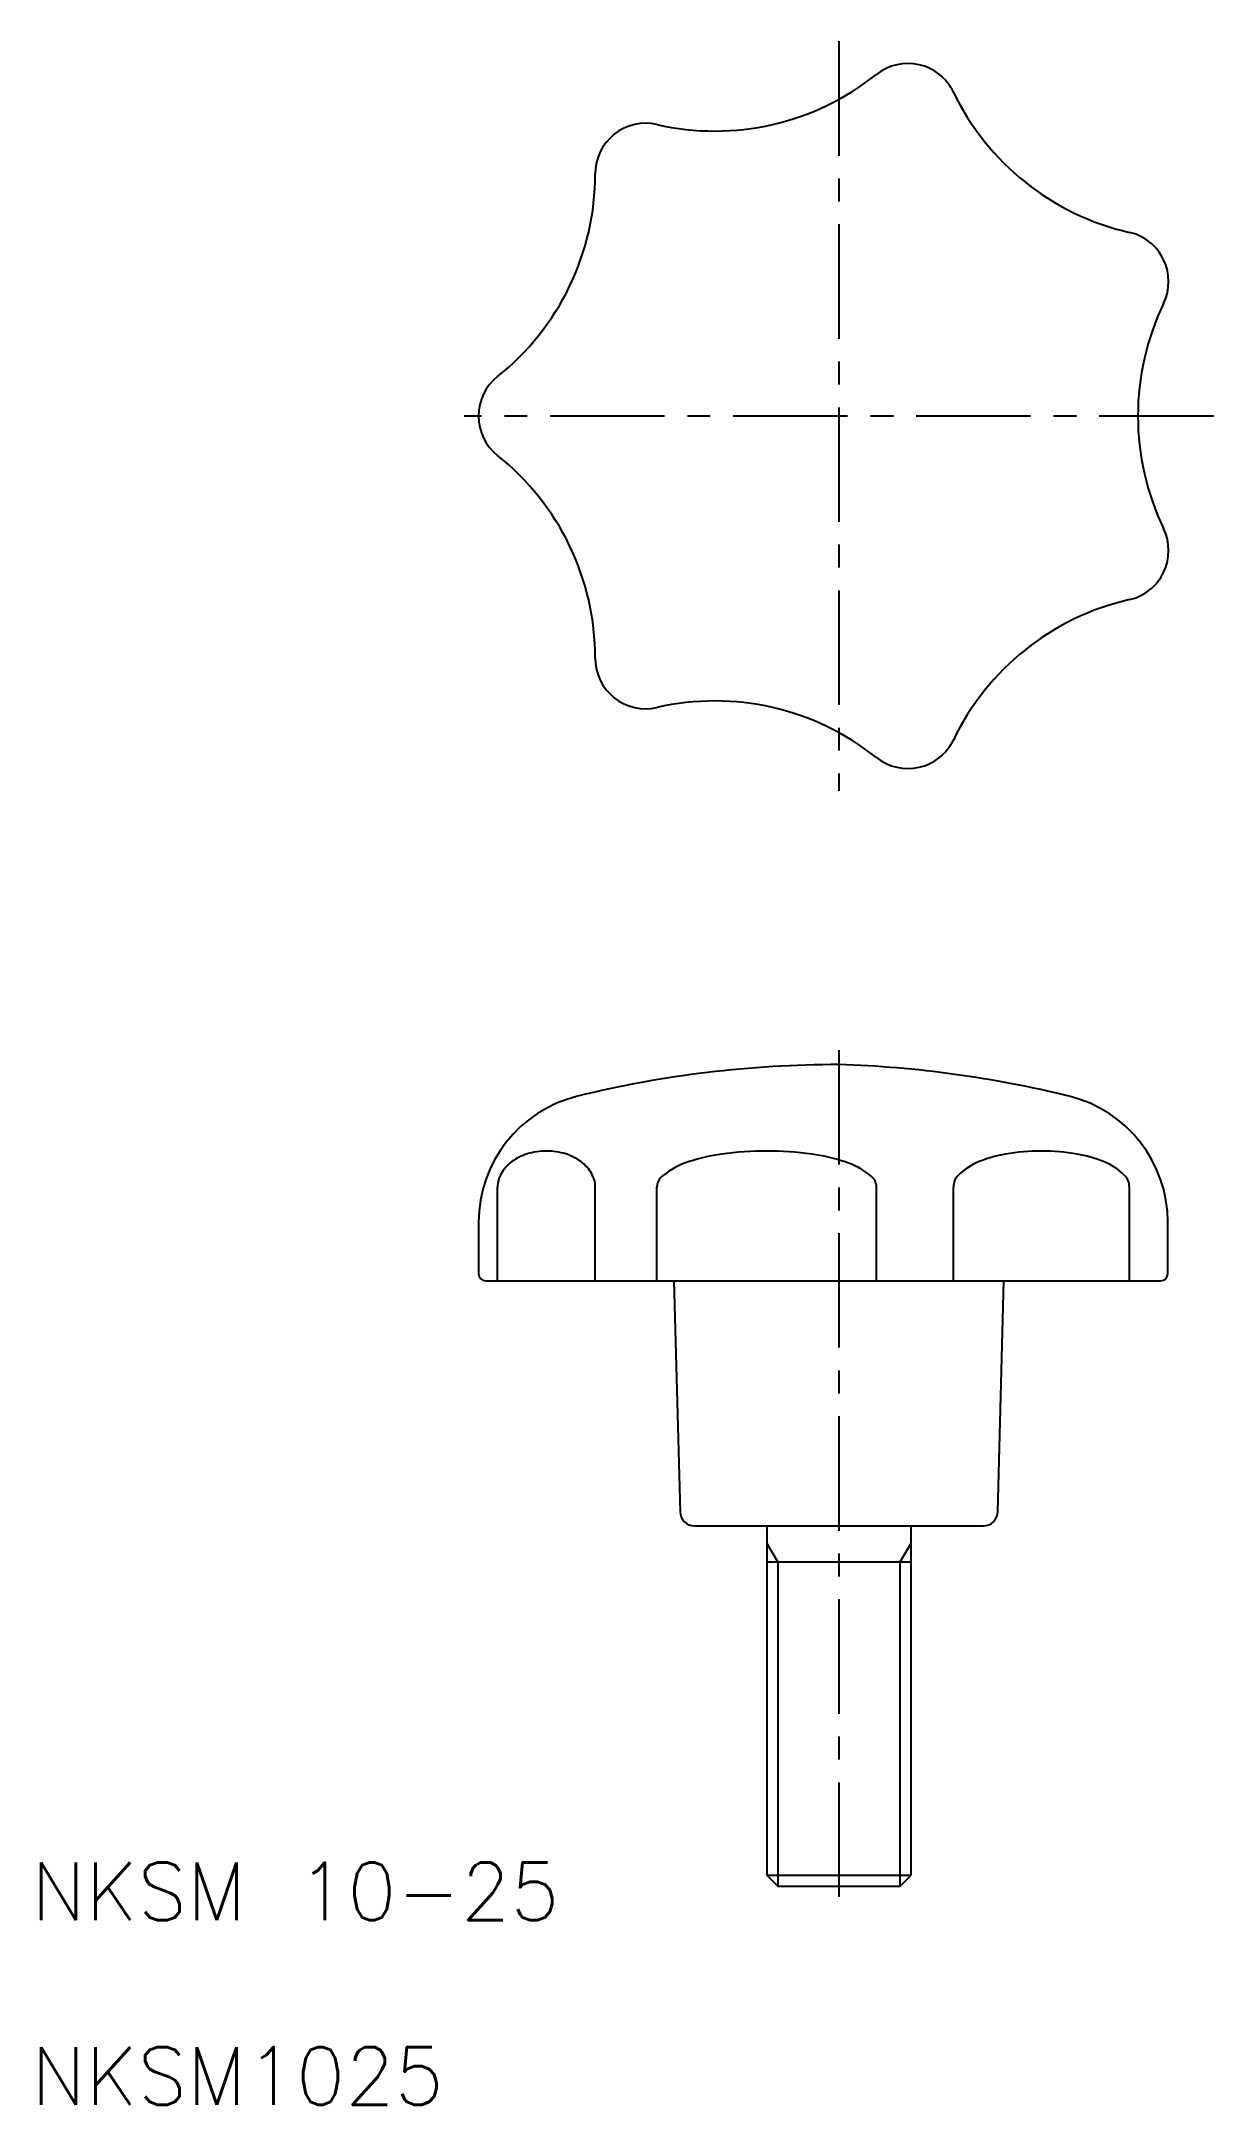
# Model space of a CAD drawing. Extents: x 58 to 139, y 92 to 235.
import ezdxf
from ezdxf.enums import TextEntityAlignment as Align

# ---------------------------------------------------------------- set-up
doc = ezdxf.new("R2010")
doc.units = 0
doc.header["$LTSCALE"] = 0.25
doc.linetypes.add('CENTER', pattern=[50.8, 31.75, -6.35, 6.35, -6.35])
doc.layers.get('0').update_dxf_attribs({"linetype": 'CONTINUOUS'})
doc.layers.add('CENTER', color=1, linetype='CENTER')
doc.styles.get("Standard").update_dxf_attribs({"font": 'txt.shx'})

msp = doc.modelspace()

# ---------------------------------------------------------------- linework, layer by layer
at = {"color": 7, "linetype": 'CONTINUOUS'}
for p, q in [((89.194514, 148.988659), (89.194514, 155.488659)), ((95.971698, 148.988659), (95.971698, 155.488659)), ((100.250521, 148.988659), (100.250521, 155.488659)), ((115.478714, 148.988659), (115.478714, 155.488659)), ((120.814319, 148.988659), (120.814319, 155.488659)), ((133.026382, 148.988659), (133.026382, 155.488659)), ((87.876728, 153.050168), (87.876728, 149.488659)), ((135.694642, 149.488659), (135.694642, 153.054316)), ((88.376728, 148.988659), (135.194642, 148.988659)), ((101.431568, 148.988659), (101.851228, 132.962482)), ((123.902229, 132.962482), (124.321889, 148.988659)), ((101.536483, 144.982115), (101.536483, 144.982215)), ((101.641398, 140.975571), (101.641498, 140.975571)), ((102.850885, 131.988659), (122.902571, 131.988659)), ((107.876728, 131.988659), (107.876728, 107.738659)), ((117.876728, 107.738659), (117.876728, 131.988659)), ((108.626728, 129.488659), (107.876728, 130.787697)), ((117.126728, 129.488659), (117.876728, 130.787697)), ((107.876728, 129.488659), (117.876728, 129.488659)), ((107.876728, 107.738659), (117.876728, 107.738659)), ((107.876728, 107.738659), (108.626728, 106.988659)), ((117.126728, 106.988659), (117.876728, 107.738659)), ((108.626728, 106.988659), (117.126728, 106.988659))]:
    msp.add_line(p, q, dxfattribs=at)
at = {"color": 3, "linetype": 'CONTINUOUS'}
for p, q in [((108.626728, 129.488659), (108.626728, 106.988659)), ((117.126728, 106.988659), (117.126728, 129.488659))]:
    msp.add_line(p, q, dxfattribs=at)
at = {"color": 7, "linetype": 'CONTINUOUS'}
for centre, radius, start, end in [((117.660928, 229.9479), 3.5, 25.714286, 128.571429), ((104.255898, 246.757277), 18, 257.142857, 308.571429), ((137.031759, 239.2764), 18, 205.714286, 257.142857), ((99.471698, 225.796327), 3.5, 77.142857, 180), ((77.971698, 225.796327), 18, 308.571429, 0), ((132.247559, 218.31545), 3.5, 334.285714, 77.142857), ((151.61839, 208.98695), 18, 154.285714, 205.714286), ((91.376728, 208.98695), 3.5, 128.571429, 231.428571), ((77.971698, 192.177573), 18, 0, 51.428571), ((132.247559, 199.658449), 3.5, 282.857143, 25.714286), ((137.031759, 178.697499), 18, 102.857143, 154.285714), ((99.471698, 192.177573), 3.5, 180, 282.857143), ((104.255898, 171.216623), 18, 51.428571, 102.857143), ((117.660928, 188.026), 3.5, 231.428571, 334.285714), ((112.876728, 87.988659), 76, 90, 103.816078), ((110.461451, 87.237332), 76.78932, 76.145014, 88.197561), ((96.876728, 153.050168), 9, 103.816078, 180), ((126.694642, 153.054316), 9, 0, 76.145014), ((92.271276, 154.431333), 3.510743, 106.992877, 126.418765), ((92.583109, 153.410892), 4.577767, 90.000035, 106.992779), ((92.583103, 153.410895), 4.577764, 73.007215, 89.999959), ((92.894935, 154.431333), 3.510743, 53.581235, 73.007123), ((106.466354, 145.117359), 12.776656, 97.744886, 108.176966), ((107.864624, 134.836036), 23.152626, 90.000018, 97.744833), ((107.86461, 134.836029), 23.152633, 82.255168, 89.999983), ((109.262881, 145.117359), 12.776656, 71.823034, 82.255114), ((125.877473, 149.25816), 8.642694, 99.625345, 112.265712), ((126.920353, 143.108766), 14.879893, 90.000009, 99.625308), ((126.920349, 143.108766), 14.879893, 80.374692, 89.999991), ((127.963229, 149.25816), 8.642694, 67.734288, 80.374655), ((91.063015, 155.488659), 1.868501, 150.688391, 180.000008), ((91.793992, 155.078262), 2.706805, 126.418781, 150.688443), ((93.372219, 155.078262), 2.706805, 29.311557, 53.581219), ((94.103197, 155.488658), 1.868501, 0.00005, 29.311668), ((101.2293, 155.488659), 0.978779, 128.40318, 180.000006), ((104.35632, 151.543787), 6.012691, 108.177013, 128.403147), ((111.372915, 151.543787), 6.012691, 51.596853, 71.822987), ((114.499935, 155.488659), 0.978779, 359.999994, 51.59682), ((121.951597, 155.488658), 1.137278, 134.66724, 179.999958), ((124.298725, 153.11412), 4.476056, 112.265732, 134.667353), ((129.541977, 153.11412), 4.476056, 45.332647, 67.734268), ((131.889105, 155.48866), 1.137277, 359.999982, 45.332699), ((88.376728, 149.488659), 0.5, 180, 270), ((135.194642, 149.488659), 0.5, 270, 0), ((102.850885, 132.988659), 1, 181.5, 270), ((122.902571, 132.988659), 1, 270, 358.5)]:
    msp.add_arc(centre, radius, start, end, dxfattribs=at)
at = {"layer": 'CENTER', "color": 1, "linetype": 'CENTER'}
for p, q in [((112.876728, 234.98695), (112.876728, 182.98695)), ((138.876728, 208.98695), (86.876728, 208.98695)), ((112.876728, 164.988659), (112.876728, 105.988659))]:
    msp.add_line(p, q, dxfattribs=at)

# ---------------------------------------------------------------- texts
at = {"color": 7, "linetype": 'CONTINUOUS'}
for s, p in [('NKSM 10-25', (56.852669, 106.628008)), ('NKSM1025', (56.852669, 93.822142))]:
    msp.add_text(s, height=4, dxfattribs=at).set_placement(p, align=Align.MIDDLE_LEFT)

doc.saveas('drawing.dxf')
